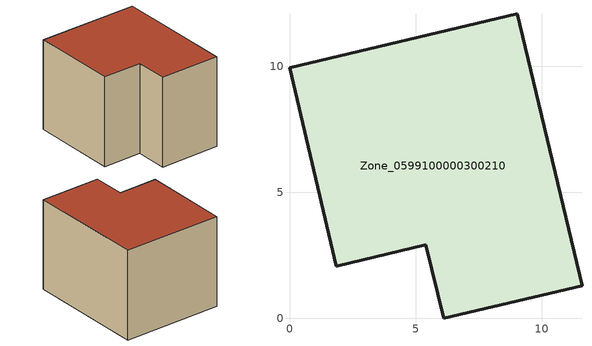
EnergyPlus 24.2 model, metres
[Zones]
Zone_0599100000300210
 floor ground (C_G): 5.41,2.92 1.86,2.08 0,9.95 9.04,12.09 11.6,1.3 6.11,0 z0
 wall outside (C_F): 9.04,12.09 0,9.95 1.86,2.08 5.41,2.92 6.11,0 11.6,1.3 9.04,12.09 z0:8.37
 roof outside (C_R): 6.11,0 11.6,1.3 9.04,12.09 0,9.95 1.86,2.08 5.41,2.92 z8.37
[BUILDING]
Pand.0599100000300210: North Axis=0; Terrain=City; Loads Convergence Tolerance Value=0.04; Temperature Convergence Tolerance Value=0.4; Solar Distribution=FullExterior; Maximum Number of Warmup Days=25; Minimum Number of Warmup Days=1
[Site:Location]
Rotterdam.The.Hague.AP_ZH_NLD Design_Conditions: Latitude=51.96; Longitude=4.45; Time Zone=1; Elevation=-4.5
[SITE:GROUNDTEMPERATURE:BUILDINGSURFACE]
18, 18, 18, 18, 18, 18, 18, 18, 18, 18, 18, 18
[MATERIAL] Thermal Absorptance=0.9; Solar Absorptance=0.7; Visible Absorptance=0.7
Name | Roughness | Thickness | Conductivity | Density | Specific Heat
G.TC.1992-2005 | MediumSmooth | 0.15 | 0.06 | 540 | 1210
F.TC.1992-2005 | Rough | 0.3 | 0.12 | 1920 | 840
R.TC.1992-2005 | MediumRough | 0.2 | 0.08 | 1500 | 1000
[CONSTRUCTION]
C_G: G.TC.1992-2005
C_F: F.TC.1992-2005
C_R: R.TC.1992-2005
[ZONE]
Zone_0599100000300210: Type=1; Multiplier=1; Ceiling Height=Autocalculate; Volume=Autocalculate; Floor Area=autocalculate; Part of Total Floor Area=Yes
[ZONEINFILTRATION:DESIGNFLOWRATE]
Infil_Zone_0599100000300210: Zone or ZoneList or Space or SpaceList=Zone_0599100000300210; Schedule=AlwaysOn; Design Flow Rate Calculation Method=Flow/Area; Flow Rate per Floor Area=0.0015; Constant Term Coefficient=1; Temperature Term Coefficient=0; Velocity Term Coefficient=0; Velocity Squared Term Coefficient=0
[HVACTEMPLATE:ZONE:IDEALLOADSAIRSYSTEM]
Zone_0599100000300210: Maximum Heating Supply Air Temperature=50; Minimum Cooling Supply Air Temperature=13; Maximum Heating Supply Air Humidity Ratio=0.0156; Minimum Cooling Supply Air Humidity Ratio=0.0077; Heating Limit=NoLimit; Cooling Limit=NoLimit; Dehumidification Control Type=ConstantSensibleHeatRatio; Cooling Sensible Heat Ratio=0.7; Dehumidification Setpoint=60; Humidification Control Type=None; Humidification Setpoint=30; Outdoor Air Method=None; Outdoor Air Flow Rate per Person=0.00944; Outdoor Air Flow Rate per Zone Floor Area=0; Outdoor Air Flow Rate per Zone=0; Demand Controlled Ventilation Type=None; Outdoor Air Economizer Type=NoEconomizer; Heat Recovery Type=None; Sensible Heat Recovery Effectiveness=0.7; Latent Heat Recovery Effectiveness=0.65
[ZONECONTROL:THERMOSTAT]
ThermostatControl_Zone_0599100000300210: Zone or ZoneList=Zone_0599100000300210; Control Type Schedule=DualSetpointControlType; Control 1=Thermostat_Zone_0599100000300210; Temperature Difference Between Cutout And Setpoint=0
[THERMOSTATSETPOINT:DUALSETPOINT]
Thermostat_Zone_0599100000300210: Heating Setpoint Temperature Schedule=HeatingSetpoint_Zone_0599100000300210; Cooling Setpoint Temperature Schedule=CoolingSetpoint_Zone_0599100000300210
[SCHEDULE:COMPACT]
HeatingSetpoint_Zone_0599100000300210: Through: 12/31, For: AllDays, Until: 24:00, 21
CoolingSetpoint_Zone_0599100000300210: Through: 12/31, For: AllDays, Until: 24:00, 24
DualSetpointControlType: Through: 12/31, For: AllDays, Until: 24:00, 4
AlwaysOn: Through: 12/31, For: AllDays, Until: 24:00, 1
